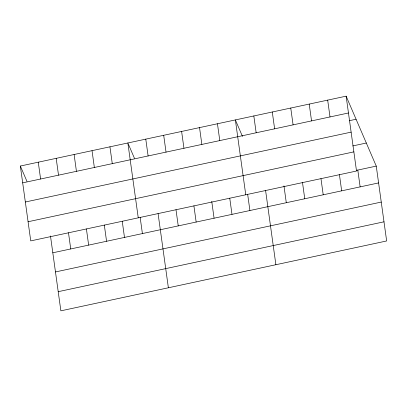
<?xml version="1.0" encoding="UTF-8"?>
<svg xmlns="http://www.w3.org/2000/svg" width="407" height="407" viewBox="0 0 407 407"><rect width="100%" height="100%" fill="white"/><g stroke="black" fill="none" stroke-linecap="round" stroke-linejoin="round"><path stroke-width="0.61" d="M346.133 96.164L356.522 171.026L30.739 240.893L20.35 166.036L346.133 96.164L376.261 166.107L386.65 240.964L60.867 310.836L50.478 235.974M22.685 182.85L348.468 112.983M349.308 120.696L356.079 119.246M25.341 202.004L351.124 132.138M352.783 145.93L366.32 143.025M28.078 221.739L353.866 151.872M356.573 170.33L376.261 166.107M52.813 252.793L378.596 182.921M55.469 271.947L381.252 202.076M58.206 291.682L383.994 221.81M242.47 136.406L235.368 119.923L245.757 194.78M134.488 158.364L127.859 142.979L138.248 217.837M20.35 166.036L26.979 181.42M357.799 170.065L360.134 186.879M339.428 174.644L341.671 190.842M327.676 100.122L330.006 116.941M320.965 178.607L323.214 194.8M309.213 104.085L311.548 120.899M302.503 182.565L304.751 198.758M290.751 108.043L293.086 124.857M283.959 185.902L286.289 202.717M272.288 112.001L274.623 128.821M265.583 190.481L275.885 264.723M253.831 115.959L256.161 132.779M247.665 194.327L249.908 210.521M229.746 198.168L231.99 214.362M217.45 123.764L219.785 140.578M211.742 201.389L214.072 218.203M199.532 127.605L201.867 144.424M193.91 205.856L196.154 222.049M181.614 131.451L183.949 148.265M175.992 209.697L178.235 225.89M163.695 135.292L166.031 152.111M158.074 213.538L168.376 287.78M145.777 139.133L148.112 155.952M140.156 217.384L142.404 233.577M122.237 221.225L124.486 237.418M109.941 146.82L112.276 163.639M104.319 225.066L106.568 241.265M92.023 150.661L94.358 167.481M86.401 228.912L88.65 245.106M74.105 154.507L76.44 171.322M68.483 232.753L70.732 248.947M56.186 158.348L58.522 175.168M38.268 162.19L40.603 179.009"/></g></svg>
